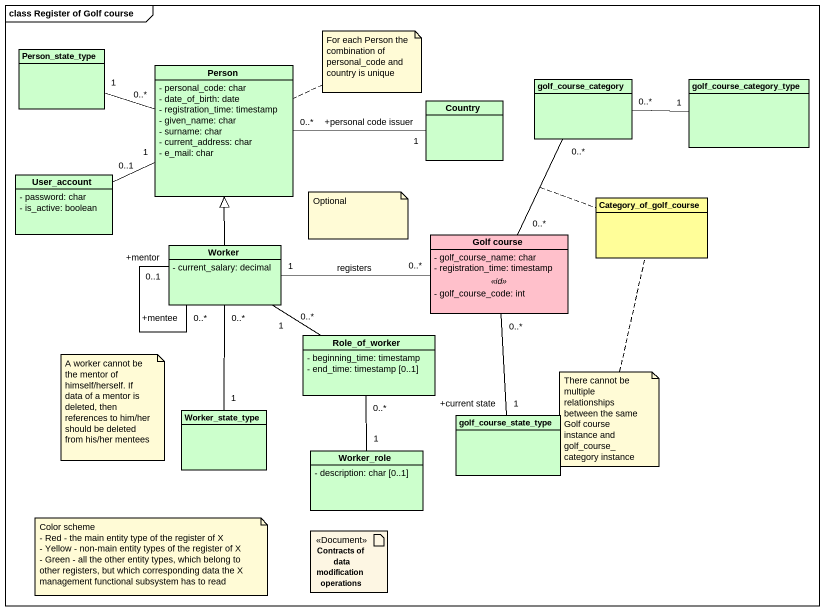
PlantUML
@startuml
mainframe class Register of Golf course
allowmixing
hide circle
hide empty members
skinparam classAttributeIconSize 0
class Person_state_type #CCFFCC
class "Person" as Person_ #CCFFCC {
  - personal_code: char
  - date_of_birth: date
  - registration_time: timestamp
  - given_name: char
  - surname: char
  - current_address: char
  - e_mail: char
}
class Country #CCFFCC
class golf_course_category #CCFFCC
class golf_course_category_type #CCFFCC
class User_account #CCFFCC {
  - password: char
  - is_active: boolean
}
class Category_of_golf_course #FFFE99
class Worker #CCFFCC {
  - current_salary: decimal
}
class "Golf course" as Golf_course #FFC0CB {
  - golf_course_name: char
  - registration_time: timestamp
  .. <<id>> ..
  - golf_course_code: int
}
class Role_of_worker #CCFFCC {
  - beginning_time: timestamp
  - end_time: timestamp [0..1]
}
class Worker_state_type #CCFFCC
class golf_course_state_type #CCFFCC
class Worker_role #CCFFCC {
  - description: char [0..1]
}
artifact "Contracts of data modification operations" as Contracts_of_data <<Document>>
Person_state_type "1" -right- "0..*" Person_
Person_ "1" -left- "0..1" User_account
Country "+personal code issuer\n1" -left- "0..*" Person_
golf_course_category_type "1" -left- "0..*" golf_course_category
Worker -up-|> Person_
Worker "+mentor\n0..1" -- "+mentee\n0..*" Worker
Worker "1" -right- "0..*" Golf_course : registers
Worker "1" -- "0..*" Role_of_worker
Golf_course "0..*" -up- "0..*" golf_course_category
(Golf_course, golf_course_category) .. Category_of_golf_course
Worker_state_type "1" -up- "0..*" Worker
golf_course_state_type "+current state\n1" -up- "0..*" Golf_course
Worker_role "1" -up- "0..*" Role_of_worker
note right of Person_ : For each Person the combination of personal_code and country is unique
note as N2
  Optional
end note
note as N3
  A worker cannot be the mentor of himself/herself. If data of a mentor is deleted, then references to him/her should be deleted from his/her mentees
end note
note bottom of Category_of_golf_course : There cannot be multiple relationships between the same Golf course instance and golf_course_category instance
note as N5
  Color scheme
  - Red - the main entity type of the register of X
  - Yellow - non-main entity types of the register of X
  - Green - all the other entity types, which belong to other registers, but which corresponding data the X management functional subsystem has to read
end note
@enduml
